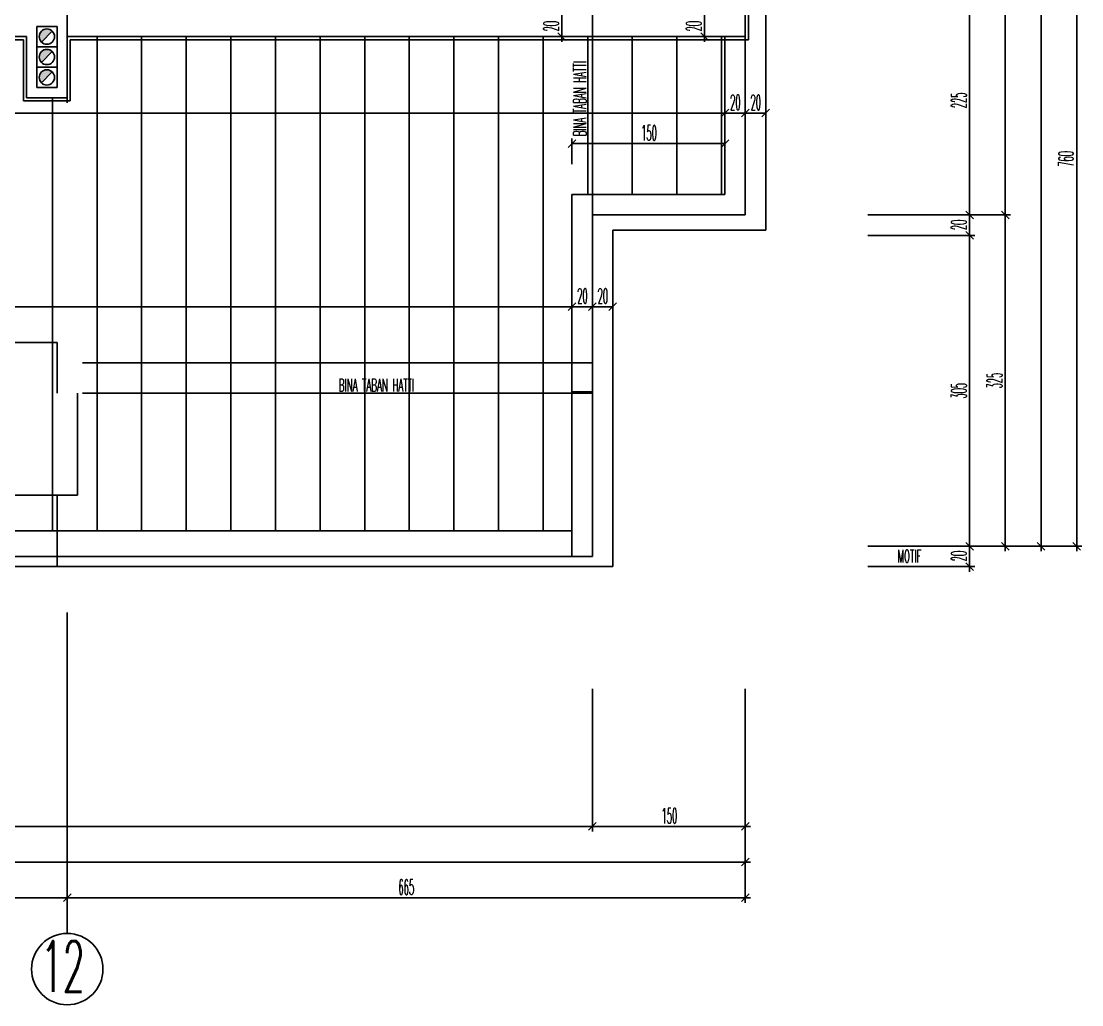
# Model space of a CAD drawing. Extents: x 78 to 306, y -397 to 18.
# Drawn here: x 277.1261 to 277.3341, y -396.8536 to -396.6605 of the extents above; entities that cross this region are included whole.
import ezdxf

# ---------------------------------------------------------------- set-up
doc = ezdxf.new("R2010")
doc.units = 0
doc.header["$LTSCALE"] = 0.5
doc.header["$MEASUREMENT"] = 0
doc.linetypes.add('DASHDOT2', pattern=[0.5, 0.25, -0.125, 0, -0.125])
doc.linetypes.add('DOT2', pattern=[0.125, 0, -0.125])
doc.layers.get('0').update_dxf_attribs({"linetype": 'CONTINUOUS'})
for name, color, linetype in [('AKS', 5, 'DASHDOT2'), ('DUVAR', 6, 'CONTINUOUS'), ('IZDUSUM', 2, 'DOT2'), ('KAPI', 1, 'CONTINUOUS'), ('KOLON', 4, 'CONTINUOUS'), ('MERDIVEN', 3, 'CONTINUOUS'), ('OLCU', 31, 'CONTINUOUS'), ('SIVA', 7, 'CONTINUOUS'), ('TARAMA', 8, 'CONTINUOUS'), ('TEFRIS', 11, 'CONTINUOUS')]:
    doc.layers.add(name, color=color, linetype=linetype)
doc.styles.add('OLCU', font='romans.shx', dxfattribs={"width": 0.6, "height": 0.125})
doc.styles.add('OLCUIC', font='ROMANS.SHX', dxfattribs={"width": 0.4, "height": 0.15})

msp = doc.modelspace()

# ---------------------------------------------------------------- hatches: boundary and pattern name
at = {"layer": 'MERDIVEN'}
for points in [[(277.130083281763, -396.6646205339432), (277.1322046021066, -396.6624992135996, 0.1989123673796376), (277.1311439419348, -396.6620598737715, 0.6681786379193642)], [(277.1300832817633, -396.6686205339431), (277.1322046021069, -396.6664992135995, 0.1989123673796376), (277.1311439419351, -396.6660598737714, 0.6681786379193642)], [(277.1300832817633, -396.6726205339431), (277.1322046021069, -396.6704992135996, 0.1989123673796376), (277.1311439419351, -396.6700598737714, 0.6681786379193642)]]:
    msp.add_hatch(color=256, dxfattribs=at).paths.add_polyline_path(points)

# ---------------------------------------------------------------- linework, layer by layer
at = {"color": 0, "linetype": 'ByBlock'}
for p, q in [((277.231393941935, -396.6628098737721), (277.232893941935, -396.6643098737721)), ((277.259393941935, -396.6628098737721), (277.260893941935, -396.6643098737721)), ((277.264893941935, -396.6778098737721), (277.263393941935, -396.6793098737721)), ((277.264893941935, -396.6778098737721), (277.263393941935, -396.6793098737721)), ((277.263393941935, -396.6793098737721), (277.264893941935, -396.6778098737721)), ((277.267393941935, -396.6793098737721), (277.268893941935, -396.6778098737721)), ((277.268893941935, -396.6778098737721), (277.267393941935, -396.6793098737721)), ((277.268893941935, -396.6778098737721), (277.267393941935, -396.6793098737721)), ((277.267393941935, -396.6793098737721), (277.268893941935, -396.6778098737721)), ((277.271393941935, -396.6793098737721), (277.272893941935, -396.6778098737721)), ((277.271393941935, -396.6793098737721), (277.272893941935, -396.6778098737721)), ((277.2348939419339, -396.6838098737721), (277.2333939419339, -396.6853098737721)), ((277.234893941935, -396.6838098737721), (277.233393941935, -396.6853098737721)), ((277.2633939419339, -396.6853098737721), (277.2648939419339, -396.6838098737721)), ((277.263393941935, -396.6853098737721), (277.264893941935, -396.6838098737721)), ((277.311393941935, -396.6978098737721), (277.312893941935, -396.6993098737721)), ((277.312893941935, -396.6993098737721), (277.311393941935, -396.6978098737721)), ((277.3198939419356, -396.6993098737792), (277.3183939419356, -396.6978098737792)), ((277.3183939419356, -396.6978098737792), (277.3198939419356, -396.6993098737792)), ((277.311393941935, -396.7018098737721), (277.312893941935, -396.7033098737721)), ((277.312893941935, -396.7033098737721), (277.311393941935, -396.7018098737721)), ((277.234893941935, -396.7158098737721), (277.233393941935, -396.7173098737721)), ((277.233393941935, -396.7173098737721), (277.234893941935, -396.7158098737721)), ((277.238893941935, -396.7158098737721), (277.237393941935, -396.7173098737721)), ((277.237393941935, -396.7173098737721), (277.238893941935, -396.7158098737721)), ((277.241393941935, -396.7173098737721), (277.242893941935, -396.7158098737721)), ((277.311393941935, -396.7628098737721), (277.312893941935, -396.7643098737721)), ((277.3128939419348, -396.7643098737792), (277.3113939419349, -396.7628098737792)), ((277.3183939419356, -396.7628098737792), (277.3198939419356, -396.7643098737792)), ((277.3253939419349, -396.7628098737792), (277.3268939419348, -396.7643098737792)), ((277.3323939419356, -396.7628098737792), (277.3338939419356, -396.7643098737792)), ((277.3113939419349, -396.7668098737792), (277.3128939419348, -396.7683098737792)), ((277.2373939419356, -396.8193098737792), (277.2388939419356, -396.8178098737791)), ((277.2388939419356, -396.8178098737791), (277.2373939419356, -396.8193098737792)), ((277.2673939419348, -396.8193098737792), (277.2688939419348, -396.8178098737791)), ((277.2673939419356, -396.8263098737792), (277.2688939419356, -396.8248098737791)), ((277.1343939419356, -396.8333098737792), (277.1358939419356, -396.8318098737792)), ((277.1358939419356, -396.8318098737792), (277.1343939419356, -396.8333098737792)), ((277.2673939419356, -396.8333098737792), (277.2688939419356, -396.8318098737792))]:
    msp.add_line(p, q, dxfattribs=at)
at = {"layer": 'AKS'}
msp.add_line((277.1351439419356, -396.3515598737792), (277.1351439419356, -396.8395598737792), dxfattribs=at)
at = {"layer": 'DUVAR'}
for p, q in [((277.2681439419349, -396.6635598737758), (277.2681439419349, -396.6535598737757)), ((277.135143941935, -396.6635598737758), (277.2681439419349, -396.6635598737758)), ((277.2641439419377, -396.6945598737772), (277.2641439419369, -396.6635598737759)), ((277.2681439419378, -396.6985598737772), (277.268143941937, -396.6635598737758)), ((277.2341439419349, -396.6945598737772), (277.2341439419348, -396.7655598737772)), ((277.2641439419377, -396.6945598737772), (277.2341439419349, -396.6945598737772)), ((277.2381439419351, -396.7655598737772), (277.2381439419341, -396.6985598737772)), ((277.2681439419378, -396.6985598737772), (277.2381439419341, -396.6985598737772)), ((277.2381439419347, -396.7332741594915), (277.2341439419349, -396.7332741594915))]:
    msp.add_line(p, q, dxfattribs=at)
at = {"layer": 'DUVAR', "ltscale": 1.4}
for p, q in [((277.133143941935, -396.6615598737721), (277.129143941935, -396.6615598737721)), ((277.129143941935, -396.6615598737721), (277.129143941935, -396.6735598737721)), ((277.133143941935, -396.6735598737721), (277.133143941935, -396.6615598737721)), ((277.127143941935, -396.6635598737721), (277.0441439419353, -396.6635598737758)), ((277.127143941935, -396.6755598737721), (277.127143941935, -396.6635598737721)), ((277.135143941935, -396.6635598737758), (277.135143941935, -396.6755598737721)), ((277.133143941935, -396.6655598737721), (277.129143941935, -396.6655598737721)), ((277.129143941935, -396.6695598737721), (277.133143941935, -396.6695598737721)), ((277.129143941935, -396.6735598737721), (277.133143941935, -396.6735598737721)), ((277.135143941935, -396.6755598737721), (277.127143941935, -396.6755598737721))]:
    msp.add_line(p, q, dxfattribs=at)
at = {"layer": 'IZDUSUM', "ltscale": 0.6}
for p, q in [((277.2381439419348, -396.6985598737772), (277.2381439419346, -396.6145598737721)), ((277.1331439419356, -396.7235598737771), (277.0661439419356, -396.7235598737771)), ((277.1331439419356, -396.7275598737772), (277.1331439419356, -396.7235598737771)), ((277.2381439419356, -396.7275598737772), (277.1331439419356, -396.7275598737772)), ((277.133143941935, -396.7335598737773), (277.1331439419356, -396.7275598737772)), ((277.2381439419346, -396.7335598737773), (277.133143941935, -396.7335598737773)), ((277.137143941932, -396.7535598737771), (277.1371439419401, -396.7335598737773)), ((277.137143941932, -396.7535598737771), (277.0661439419356, -396.7535598737771)), ((277.1331439419353, -396.7535598737721), (277.1331439419353, -396.7675598737721))]:
    msp.add_line(p, q, dxfattribs=at)
at = {"layer": 'KAPI', "linetype": 'ByBlock'}
msp.add_line((277.0441439419356, -396.7605598737773), (277.2341439419348, -396.7605598737772), dxfattribs=at)
at = {"layer": 'MERDIVEN'}
for p, q in [((277.2721439419348, -396.7015598737772), (277.2721439419349, -396.6055598737756)), ((277.130083281763, -396.6646205339432), (277.1322046021066, -396.6624992135996)), ((277.1300832817633, -396.6686205339431), (277.1322046021069, -396.6664992135995)), ((277.1300832817633, -396.6726205339431), (277.1322046021069, -396.6704992135996)), ((277.2721439419348, -396.7015598737772), (277.2421439419342, -396.7015598737772)), ((277.2421439419351, -396.7675598737772), (277.2421439419342, -396.7015598737772))]:
    msp.add_line(p, q, dxfattribs=at)
at = {"layer": 'MERDIVEN', "linetype": 'ByBlock'}
for p, q in [((277.0441439419356, -396.7655598737772), (277.2381439419351, -396.7655598737772)), ((277.0441439419356, -396.7675598737772), (277.2421439419351, -396.7675598737772))]:
    msp.add_line(p, q, dxfattribs=at)
at = {"layer": 'MERDIVEN'}
for centre in [(277.1311439419348, -396.6635598737711), (277.1311439419351, -396.667559873771), (277.1311439419351, -396.6715598737711)]:
    msp.add_circle(centre, 0.0015, dxfattribs=at)
at = {"layer": 'OLCU', "ltscale": 1.4}
for p, q in [((277.232143941935, -396.6645598737721), (277.232143941935, -396.4165598737721)), ((277.3121439419348, -396.7685598737935), (277.3121439419348, -396.4165598737792)), ((277.3191439419348, -396.7645598737791), (277.3191439419348, -396.4265598737792)), ((277.3261439419348, -396.7645598737791), (277.3261439419348, -396.4265598737792)), ((277.3331439419348, -396.7645598737791), (277.3331439419348, -396.4265598737792)), ((277.3261439419348, -396.7635598737792), (277.3261439419348, -396.4275598737792)), ((277.260143941935, -396.6645598737721), (277.260143941935, -396.6045598737721)), ((277.3191439419356, -396.6095598737792), (277.3191439419356, -396.6985598737792)), ((277.3331439419356, -396.6115598737792), (277.3331439419356, -396.7635598737792)), ((277.312143941935, -396.6985598737721), (277.312143941935, -396.6535598737721)), ((277.232143941935, -396.6635598737721), (277.232143941935, -396.6595598737721)), ((277.260143941935, -396.6595598737721), (277.260143941935, -396.6635598737721)), ((276.824143941935, -396.6785598737721), (277.264143941935, -396.6785598737721)), ((277.268143941935, -396.6785598737721), (277.264143941935, -396.6785598737721)), ((277.264143941935, -396.6785598737721), (277.268143941935, -396.6785598737721)), ((277.272143941935, -396.6785598737721), (277.268143941935, -396.6785598737721)), ((277.268143941935, -396.6785598737721), (277.272143941935, -396.6785598737721)), ((277.234143941935, -396.6835598737721), (277.234143941935, -396.6885598737721)), ((277.2341439419339, -396.6835598737721), (277.2341439419339, -396.6885598737721)), ((277.2641439419339, -396.6845598737721), (277.2341439419339, -396.6845598737721)), ((277.264143941935, -396.6845598737721), (277.234143941935, -396.6845598737721)), ((277.2921439419356, -396.6985598737792), (277.3201439419356, -396.6985598737792)), ((277.312143941935, -396.7025598737721), (277.312143941935, -396.6985598737721)), ((277.3191439419356, -396.6985598737792), (277.3191439419356, -396.7635598737792)), ((277.292143941935, -396.7025598737721), (277.313143941935, -396.7025598737721)), ((277.312143941935, -396.7635598737721), (277.312143941935, -396.7025598737721)), ((276.854143941935, -396.7165598737721), (277.234143941935, -396.7165598737721)), ((277.234143941935, -396.7165598737721), (277.238143941935, -396.7165598737721)), ((277.238143941935, -396.7165598737721), (277.242143941935, -396.7165598737721)), ((277.2921439419356, -396.7635598737792), (277.3341439419356, -396.7635598737792)), ((277.3121439419348, -396.7675598737792), (277.3121439419348, -396.7635598737792)), ((277.2921439419356, -396.7675598737792), (277.3131439419356, -396.7675598737792)), ((277.2381439419348, -396.7915598737792), (277.2381439419348, -396.8195598737792)), ((277.2681439419356, -396.7915598737792), (277.2681439419356, -396.8335598737792)), ((276.8501439419356, -396.8185598737792), (277.2381439419356, -396.8185598737792)), ((277.0441439419356, -396.8185598737792), (277.2691439419356, -396.8185598737792)), ((277.2381439419356, -396.8185598737792), (277.2681439419349, -396.8185598737792)), ((276.8201439419356, -396.8255598737792), (277.2681439419356, -396.8255598737792)), ((277.0441439419356, -396.8255598737792), (277.2691439419356, -396.8255598737792)), ((277.0441439419356, -396.8325598737792), (277.2691439419356, -396.8325598737792)), ((277.1351439419356, -396.8325598737792), (277.0941439419356, -396.8325598737792)), ((277.2681439419356, -396.8325598737792), (277.1351439419356, -396.8325598737792))]:
    msp.add_line(p, q, dxfattribs=at)
at = {"layer": 'SIVA', "ltscale": 1.4}
for p, q in [((277.2687439419348, -396.6529598737757), (277.2687439419348, -396.6641598737758)), ((277.126543941935, -396.6641598737758), (277.0441439419353, -396.6641598737758)), ((277.126543941935, -396.6761598737721), (277.126543941935, -396.6641598737758)), ((277.2687439419348, -396.6641598737758), (277.135743941935, -396.6641598737758)), ((277.135743941935, -396.6641598737758), (277.135743941935, -396.6761598737721)), ((277.135743941935, -396.6761598737721), (277.126543941935, -396.6761598737721))]:
    msp.add_line(p, q, dxfattribs=at)
at = {"layer": 'TARAMA', "ltscale": 1.4}
for p, q in [((277.1409825658231, -396.7605598737772), (277.1409825658231, -396.6635598737758)), ((277.1497325658231, -396.7605598737772), (277.1497325658231, -396.6635598737758)), ((277.1584825658231, -396.7605598737772), (277.1584825658231, -396.6635598737758)), ((277.1672325658231, -396.7605598737772), (277.1672325658231, -396.6635598737758)), ((277.1759825658231, -396.7605598737772), (277.1759825658231, -396.6635598737758)), ((277.1847325658231, -396.7605598737772), (277.1847325658231, -396.6635598737758)), ((277.1934825658231, -396.7605598737772), (277.1934825658231, -396.6635598737758)), ((277.2022325658231, -396.7605598737772), (277.2022325658231, -396.6635598737758)), ((277.2109825658231, -396.7605598737772), (277.2109825658231, -396.6635598737758)), ((277.2197325658231, -396.7605598737772), (277.2197325658231, -396.6635598737758)), ((277.2284825658231, -396.7605598737772), (277.2284825658231, -396.6635598737758)), ((277.2372325658231, -396.6945598737772), (277.2372325658231, -396.6635598737758)), ((277.2459825658231, -396.6945598737772), (277.2459825658231, -396.6635598737758)), ((277.2547325658231, -396.6945598737772), (277.2547325658231, -396.6635598737758)), ((277.2634825658231, -396.6945598737772), (277.2634825658231, -396.6635598737758)), ((277.1322325658231, -396.7605598737772), (277.1322325658231, -396.6755598737721))]:
    msp.add_line(p, q, dxfattribs=at)
at = {"layer": 'TEFRIS'}
msp.add_circle((277.1351439419356, -396.8465598737791), 0.006999999999999999, dxfattribs=at)

# ---------------------------------------------------------------- texts
at = {"layer": 'KAPI', "style": 'OLCU', "width": 0.5}
for rotation, p in [(90.00000000179129, (277.2369138477079, -396.683108303021)), (359.9999999982087, (277.1883884174838, -396.7331976891408))]:
    msp.add_text('BINA TABAN HATTI', height=0.002499999999999999, rotation=rotation, dxfattribs=at).set_placement(p)
msp.add_text('MOTIF', height=0.002499999999999999, dxfattribs=at).set_placement((277.2979858711416, -396.7667556148305))
at = {"layer": 'KOLON', "style": 'OLCU', "width": 0.5}
msp.add_text('12', height=0.01, dxfattribs=at).set_placement((277.1299931002941, -396.851044251146))
at = {"layer": 'OLCU', "style": 'OLCUIC', "width": 0.4}
for s, p in [('20', (277.231543941935, -396.6625313023435)), ('20', (277.259543941935, -396.6625313023435)), ('225', (277.311543941935, -396.6776027309149)), ('760', (277.3325439419356, -396.689102730922)), ('20', (277.311543941935, -396.7015313023435)), ('325', (277.3185439419356, -396.732602730922)), ('305', (277.311543941935, -396.734602730915)), ('20', (277.3115439419348, -396.7665313023506))]:
    msp.add_text(s, height=0.003, rotation=90, dxfattribs=at).set_placement(p)
for s, p in [('20', (277.2651725133636, -396.6779598737721)), ('20', (277.2651725133636, -396.6779598737721)), ('20', (277.2691725133636, -396.6779598737721)), ('20', (277.2691725133636, -396.6779598737721)), ('150', (277.2477153705065, -396.6839598737721)), ('150', (277.2477153705053, -396.6839598737721)), ('20', (277.2351725133636, -396.7159598737721)), ('20', (277.2391725133636, -396.7159598737721)), ('150', (277.2517153705066, -396.8179598737792)), ('665', (277.2001010847927, -396.8319598737792))]:
    msp.add_text(s, height=0.003, dxfattribs=at).set_placement(p)

doc.saveas('drawing.dxf')
